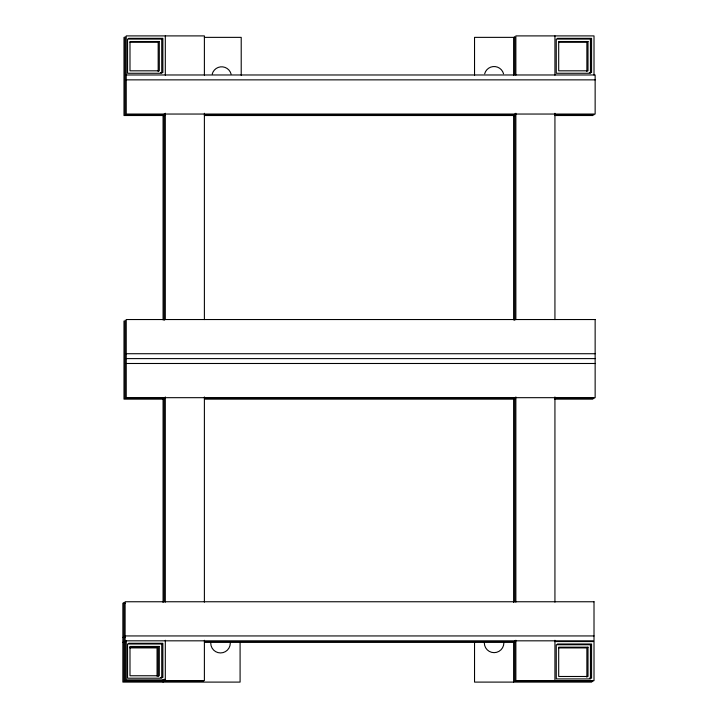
<?xml version="1.0" encoding="UTF-8"?>
<svg xmlns="http://www.w3.org/2000/svg" width="718" height="718" viewBox="0 0 718 718"><rect width="100%" height="100%" fill="white"/><g stroke="black" fill="none" stroke-linecap="round" stroke-linejoin="round"><path stroke-width="1.08" d="M204.37 37.363L241.212 37.363L241.212 75.327M514.725 37.363L474.535 37.363L474.535 75.327M128.684 38.341L162.869 38.341L162.869 72.536L160.661 72.536M557.383 38.341L591.569 38.341L591.569 72.536L589.361 72.536M129.958 42.245L158.175 42.245L158.175 71.558M558.658 42.245L586.875 42.245L586.875 71.558M126.242 74.977L595.141 74.977L595.141 114.045L126.242 114.045L126.242 35.9L204.388 35.9L204.388 75.148M126.242 79.86L595.141 79.86M165.499 114.781L125.112 114.781L125.112 36.636M204.756 114.781L515.488 114.781M554.754 114.781L594.01 114.781M164.368 115.517L123.99 115.517L123.99 37.363M204.37 115.517L515.488 115.517M554.745 115.517L592.889 115.517M126.242 353.723L595.141 353.723M126.242 358.605L595.141 358.605M126.242 363.488L595.141 363.488M165.499 398.418L125.112 398.418L125.112 320.264M204.756 398.418L515.488 398.418M554.754 398.418L594.01 398.418M164.368 399.145L123.99 399.145L123.99 321M204.756 399.145L515.488 399.145M554.745 399.145L592.889 399.145M125.103 603.219L122.859 603.219L122.859 682.1L240.09 682.1L240.09 641.91M125.112 635.942L594.01 635.942M122.859 637.404L125.103 637.404M126.233 641.56L123.99 641.56L123.99 602.483M204.756 641.56L515.488 641.56M554.745 641.56L594.01 641.56L594.01 680.637L515.865 680.637L515.865 640.268M122.859 642.296L125.103 642.296M204.756 642.296L515.479 642.296M128.684 643.274L162.869 643.274L162.869 677.46L160.661 677.46M557.383 644.001L591.569 644.001L591.569 678.196L589.361 678.196M129.958 647.178L158.175 647.178L158.175 676.482M129.922 647.905L157.054 647.905L157.054 676.132M558.658 647.905L586.875 647.905L586.875 677.218M165.311 679.901L126.242 679.901L126.242 640.824M164.189 680.637L125.112 680.637L125.112 641.56M163.067 681.364L123.99 681.364L123.99 642.296M203.266 681.364L164.189 681.364L164.189 679.129M592.889 681.364L514.734 681.364L514.734 641.003M591.758 682.1L474.535 682.1L474.535 641.91M594.01 74.977L594.01 35.9L515.865 35.9L515.865 75.148M554.933 35.9L554.933 75.148M554.933 113.264L554.933 319.582M554.933 396.955L554.933 602.142M554.933 640.268L554.933 680.637M515.865 113.264L515.865 319.582M515.865 396.955L515.865 602.142M514.734 36.636L514.734 74.753M514.734 114L514.734 320.318M514.734 397.682L514.734 601.756M513.612 37.363L513.612 75.489M513.612 114.736L513.612 319.923M513.612 398.418L513.612 602.492M513.612 641.73L513.612 682.1M204.388 113.264L204.388 319.582M204.388 396.955L204.388 602.142M204.388 640.268L204.388 680.637L165.311 680.637L165.311 640.268M165.311 35.9L165.311 75.148M165.311 113.264L165.311 319.582M165.311 396.955L165.311 602.142M164.189 114L164.189 320.318M164.189 397.682L164.189 601.756M163.067 114.736L163.067 319.923M163.067 398.418L163.067 602.492M163.067 679.856L163.067 682.1M230.29 643.166A9.765 9.765 0 0 1 220.525 652.94A9.765 9.765 0 0 1 210.751 643.166M484.668 73.766A9.765 9.765 0 0 1 503.533 73.766M212.214 74.053A9.765 9.765 0 0 1 231.088 74.053M503.865 642.879A9.765 9.765 0 0 1 494.101 652.653A9.765 9.765 0 0 1 484.327 642.879M161.747 39.077L127.553 39.077L127.553 73.263L161.747 73.263L161.747 39.077M590.447 39.077L556.253 39.077L556.253 73.263L590.447 73.263L590.447 39.077M159.306 41.518L129.994 41.518L129.994 70.822L159.306 70.822L159.306 41.518M588.006 41.518L558.694 41.518L558.694 70.822L588.006 70.822L588.006 41.518M595.141 319.537L126.242 319.537L126.242 397.682L595.141 397.682L595.141 319.537M594.01 601.756L125.112 601.756L125.112 640.824L594.01 640.824L594.01 601.756M161.747 644.001L127.553 644.001L127.553 678.196L161.747 678.196L161.747 644.001M590.447 644.737L556.253 644.737L556.253 678.923L590.447 678.923L590.447 644.737M159.306 646.442L129.994 646.442L129.994 675.755L159.306 675.755L159.306 646.442M588.006 647.178L558.694 647.178L558.694 676.482L588.006 676.482L588.006 647.178"/></g></svg>
